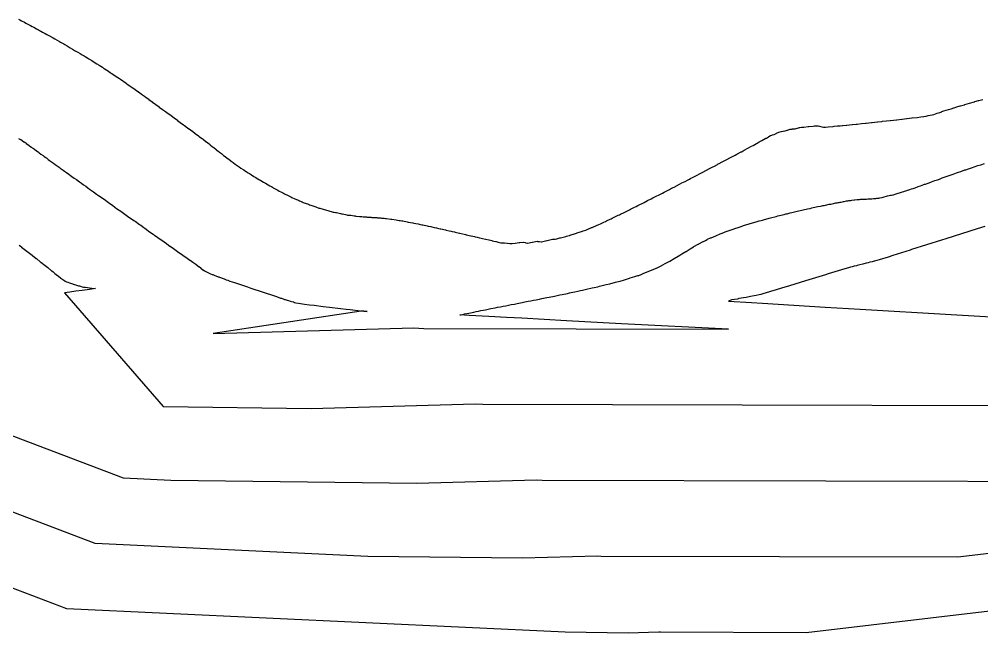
# Model space of a CAD drawing. Header units: metres. Extents: x 483462 to 484492, y 8428718 to 8429266.
# Drawn here: x 484087.54 to 484121.14, y 8428818.54 to 8428839.95 of the extents above; entities that cross this region are included whole.
import ezdxf

# ---------------------------------------------------------------- set-up
doc = ezdxf.new("R2010")
doc.units = ezdxf.units.M
doc.layers.add('C-TOPO-MAJR', color=9, linetype='Continuous')
doc.layers.add('C-TOPO-MINR', color=8, linetype='Continuous')

msp = doc.modelspace()

# ---------------------------------------------------------------- linework, layer by layer
at = {"layer": 'C-TOPO-MAJR', "color": 9, "linetype": 'Continuous', "lineweight": -3, "flags": 128}
for points, elevation in [([(484087.515, 8428839.954), (484087.562, 8428839.93), (484087.615, 8428839.902), (484087.717, 8428839.847), (484087.765, 8428839.822), (484087.934, 8428839.732), (484087.992, 8428839.701), (484088.044, 8428839.673), (484088.139, 8428839.622), (484088.203, 8428839.588), (484088.245, 8428839.565), (484088.287, 8428839.542), (484088.353, 8428839.506), (484088.442, 8428839.456), (484088.5, 8428839.424), (484088.568, 8428839.386), (484088.715, 8428839.305), (484088.777, 8428839.27), (484088.859, 8428839.224), (484088.936, 8428839.181), (484088.973, 8428839.16), (484089.051, 8428839.115), (484089.088, 8428839.094), (484089.124, 8428839.073), (484089.206, 8428839.024), (484089.242, 8428839.003), (484089.312, 8428838.962), (484089.399, 8428838.91), (484089.469, 8428838.869), (484089.581, 8428838.804), (484089.661, 8428838.757), (484089.738, 8428838.712), (484089.801, 8428838.675), (484089.832, 8428838.655), (484089.933, 8428838.593), (484089.963, 8428838.574), (484090.067, 8428838.509), (484090.12, 8428838.476), (484090.244, 8428838.4), (484090.325, 8428838.349), (484090.439, 8428838.278), (484090.483, 8428838.25), (484090.502, 8428838.237), (484090.595, 8428838.177), (484090.614, 8428838.164), (484090.709, 8428838.101), (484090.745, 8428838.077), (484090.868, 8428837.996), (484090.923, 8428837.96), (484091.038, 8428837.884), (484091.067, 8428837.865), (484091.157, 8428837.802), (484091.17, 8428837.793), (484091.182, 8428837.784), (484091.273, 8428837.72), (484091.296, 8428837.704), (484091.413, 8428837.623), (484091.448, 8428837.599), (484091.566, 8428837.517), (484091.584, 8428837.505), (484091.679, 8428837.435), (484091.687, 8428837.429), (484091.695, 8428837.424), (484091.792, 8428837.353), (484091.805, 8428837.343), (484091.915, 8428837.264), (484091.934, 8428837.251), (484092.055, 8428837.163), (484092.064, 8428837.157), (484092.179, 8428837.072), (484092.183, 8428837.069), (484092.187, 8428837.066), (484092.3, 8428836.982), (484092.305, 8428836.979), (484092.419, 8428836.895), (484092.425, 8428836.891), (484092.54, 8428836.806), (484092.542, 8428836.805), (484092.646, 8428836.73), (484092.691, 8428836.697), (484092.693, 8428836.696), (484092.835, 8428836.593), (484092.838, 8428836.591), (484092.945, 8428836.512), (484092.948, 8428836.51), (484092.95, 8428836.508), (484093.056, 8428836.43), (484093.063, 8428836.425), (484093.204, 8428836.321), (484093.221, 8428836.308), (484093.355, 8428836.21), (484093.368, 8428836.201), (484093.463, 8428836.133), (484093.469, 8428836.128), (484093.561, 8428836.061), (484093.568, 8428836.056), (484093.582, 8428836.045), (484093.681, 8428835.969), (484093.792, 8428835.882), (484093.822, 8428835.859), (484093.932, 8428835.778), (484093.952, 8428835.763), (484093.965, 8428835.753), (484094.063, 8428835.681), (484094.076, 8428835.671), (484094.164, 8428835.602), (484094.203, 8428835.572), (484094.285, 8428835.506), (484094.326, 8428835.474), (484094.408, 8428835.409), (484094.423, 8428835.398), (484094.497, 8428835.34), (484094.511, 8428835.329), (484094.525, 8428835.318), (484094.593, 8428835.265), (484094.607, 8428835.254), (484094.673, 8428835.202), (484094.723, 8428835.164), (484094.795, 8428835.108), (484094.849, 8428835.067), (484094.92, 8428835.013), (484094.937, 8428835.001), (484095, 8428834.954), (484095.018, 8428834.942), (484095.08, 8428834.897), (484095.143, 8428834.853), (484095.21, 8428834.805), (484095.278, 8428834.758), (484095.349, 8428834.708), (484095.372, 8428834.693), (484095.439, 8428834.651), (484095.462, 8428834.636), (484095.528, 8428834.595), (484095.572, 8428834.567), (484095.646, 8428834.521), (484095.727, 8428834.47), (484095.796, 8428834.428), (484095.844, 8428834.398), (484095.87, 8428834.382), (484095.928, 8428834.348), (484095.954, 8428834.333), (484096.01, 8428834.3), (484096.062, 8428834.27), (484096.132, 8428834.23), (484096.225, 8428834.177), (484096.284, 8428834.142), (484096.338, 8428834.111), (484096.38, 8428834.088), (484096.403, 8428834.075), (484096.427, 8428834.062), (484096.468, 8428834.039), (484096.562, 8428833.987), (484096.615, 8428833.959), (484096.664, 8428833.932), (484096.761, 8428833.879), (484096.796, 8428833.862), (484096.845, 8428833.839), (484096.88, 8428833.822), (484096.922, 8428833.801), (484097.014, 8428833.755), (484097.057, 8428833.734), (484097.153, 8428833.687), (484097.189, 8428833.673), (484097.218, 8428833.662), (484097.247, 8428833.65), (484097.283, 8428833.637), (484097.321, 8428833.62), (484097.415, 8428833.579), (484097.453, 8428833.563), (484097.552, 8428833.52), (484097.595, 8428833.507), (484097.634, 8428833.494), (484097.673, 8428833.482), (484097.715, 8428833.469), (484097.82, 8428833.43), (484097.856, 8428833.417), (484097.892, 8428833.404), (484097.998, 8428833.365), (484098.034, 8428833.356), (484098.072, 8428833.347), (484098.111, 8428833.338), (484098.148, 8428833.33), (484098.269, 8428833.292), (484098.305, 8428833.28), (484098.341, 8428833.269), (484098.463, 8428833.231), (484098.497, 8428833.226), (484098.536, 8428833.22), (484098.576, 8428833.214), (484098.61, 8428833.21), (484098.75, 8428833.176), (484098.788, 8428833.167), (484098.826, 8428833.158), (484098.969, 8428833.123), (484099.002, 8428833.12), (484099.044, 8428833.116), (484099.087, 8428833.112), (484099.118, 8428833.11), (484099.235, 8428833.094), (484099.265, 8428833.09), (484099.294, 8428833.086), (484099.413, 8428833.071), (484099.459, 8428833.067), (484099.493, 8428833.064), (484099.54, 8428833.06), (484099.572, 8428833.057), (484099.661, 8428833.052), (484099.688, 8428833.05), (484099.821, 8428833.042), (484099.847, 8428833.04), (484099.875, 8428833.039), (484100.019, 8428833.029), (484100.048, 8428833.027), (484100.149, 8428833.019), (484100.182, 8428833.016), (484100.235, 8428833.011), (484100.273, 8428833.007), (484100.325, 8428833.001), (484100.359, 8428832.996), (484100.511, 8428832.976), (484100.545, 8428832.971), (484100.701, 8428832.949), (484100.739, 8428832.944), (484100.8, 8428832.935), (484100.838, 8428832.929), (484100.898, 8428832.92), (484100.93, 8428832.914), (484101.086, 8428832.884), (484101.117, 8428832.877), (484101.28, 8428832.846), (484101.319, 8428832.838), (484101.389, 8428832.825), (484101.46, 8428832.811), (484101.499, 8428832.804), (484101.595, 8428832.783), (484101.625, 8428832.777), (484101.78, 8428832.743), (484101.81, 8428832.737), (484101.909, 8428832.715), (484101.947, 8428832.707), (484102.024, 8428832.691), (484102.102, 8428832.674), (484102.137, 8428832.666), (484102.236, 8428832.644), (484102.262, 8428832.638), (484102.419, 8428832.602), (484102.443, 8428832.596), (484102.543, 8428832.573), (484102.622, 8428832.555), (484102.654, 8428832.548), (484102.733, 8428832.53), (484102.761, 8428832.524), (484102.904, 8428832.49), (484102.925, 8428832.485), (484103.114, 8428832.441), (484103.131, 8428832.437), (484103.145, 8428832.433), (484103.306, 8428832.396), (484103.32, 8428832.392), (484103.432, 8428832.366), (484103.454, 8428832.361), (484103.529, 8428832.343), (484103.604, 8428832.326), (484103.622, 8428832.321), (484103.708, 8428832.303), (484103.716, 8428832.301), (484103.811, 8428832.28), (484103.819, 8428832.278), (484103.826, 8428832.276), (484103.934, 8428832.251), (484103.942, 8428832.249), (484104.034, 8428832.227), (484104.047, 8428832.224), (484104.109, 8428832.21), (484104.171, 8428832.195), (484104.183, 8428832.192), (484104.259, 8428832.174), (484104.264, 8428832.173), (484104.351, 8428832.154), (484104.356, 8428832.153), (484104.467, 8428832.147), (484104.473, 8428832.147), (484104.479, 8428832.146), (484104.573, 8428832.142), (484104.58, 8428832.141), (484104.662, 8428832.123), (484104.668, 8428832.121), (484104.746, 8428832.127), (484104.751, 8428832.127), (484104.85, 8428832.136), (484104.855, 8428832.136), (484104.996, 8428832.156), (484105.003, 8428832.158), (484105.012, 8428832.159), (484105.13, 8428832.175), (484105.137, 8428832.174), (484105.143, 8428832.172), (484105.213, 8428832.156), (484105.218, 8428832.155), (484105.273, 8428832.141), (484105.278, 8428832.14), (484105.441, 8428832.17), (484105.451, 8428832.172), (484105.462, 8428832.173), (484105.624, 8428832.203), (484105.63, 8428832.202), (484105.635, 8428832.201), (484105.689, 8428832.192), (484105.696, 8428832.192), (484105.765, 8428832.189), (484105.772, 8428832.189), (484105.957, 8428832.23), (484105.971, 8428832.233), (484106.154, 8428832.274), (484106.168, 8428832.277), (484106.177, 8428832.278), (484106.245, 8428832.282), (484106.252, 8428832.283), (484106.305, 8428832.292), (484106.312, 8428832.293), (484106.414, 8428832.321), (484106.421, 8428832.322), (484106.438, 8428832.326), (484106.624, 8428832.376), (484106.643, 8428832.381), (484106.743, 8428832.408), (484106.751, 8428832.41), (484106.801, 8428832.425), (484106.809, 8428832.428), (484106.872, 8428832.45), (484106.882, 8428832.453), (484106.893, 8428832.457), (484106.994, 8428832.49), (484107.016, 8428832.497), (484107.198, 8428832.556), (484107.224, 8428832.564), (484107.324, 8428832.597), (484107.339, 8428832.603), (484107.409, 8428832.634), (484107.424, 8428832.641), (484107.518, 8428832.681), (484107.542, 8428832.691), (484107.711, 8428832.762), (484107.748, 8428832.778), (484107.85, 8428832.821), (484107.883, 8428832.837), (484107.943, 8428832.866), (484108.003, 8428832.895), (484108.039, 8428832.913), (484108.166, 8428832.974), (484108.198, 8428832.99), (484108.236, 8428833.008), (484108.451, 8428833.111), (484108.493, 8428833.131), (484108.532, 8428833.151), (484108.662, 8428833.213), (484108.701, 8428833.233), (484108.772, 8428833.268), (484108.841, 8428833.303), (484108.884, 8428833.325), (484109.021, 8428833.394), (484109.073, 8428833.421), (484109.133, 8428833.451), (484109.352, 8428833.562), (484109.414, 8428833.593), (484109.472, 8428833.623), (484109.604, 8428833.689), (484109.662, 8428833.719), (484109.73, 8428833.753), (484109.793, 8428833.785), (484109.86, 8428833.819), (484109.926, 8428833.853), (484109.991, 8428833.886), (484110.057, 8428833.92), (484110.122, 8428833.953), (484110.244, 8428834.017), (484110.315, 8428834.053), (484110.399, 8428834.097), (484110.585, 8428834.193), (484110.676, 8428834.241), (484110.782, 8428834.296), (484110.867, 8428834.34), (484110.942, 8428834.378), (484110.991, 8428834.404), (484111.039, 8428834.429), (484111.113, 8428834.466), (484111.208, 8428834.516), (484111.286, 8428834.557), (484111.384, 8428834.609), (484111.529, 8428834.685), (484111.639, 8428834.743), (484111.731, 8428834.791), (484111.808, 8428834.832), (484111.913, 8428834.886), (484111.943, 8428834.902), (484111.974, 8428834.918), (484112.081, 8428834.973), (484112.144, 8428835.007), (484112.247, 8428835.061), (484112.346, 8428835.114), (484112.463, 8428835.175), (484112.539, 8428835.215), (484112.589, 8428835.242), (484112.66, 8428835.279), (484112.675, 8428835.287), (484112.747, 8428835.325), (484112.761, 8428835.332), (484112.776, 8428835.341), (484112.851, 8428835.384), (484112.866, 8428835.393), (484112.947, 8428835.44), (484112.98, 8428835.457), (484113.106, 8428835.523), (484113.16, 8428835.551), (484113.277, 8428835.613), (484113.305, 8428835.628), (484113.376, 8428835.673), (484113.386, 8428835.679), (484113.395, 8428835.685), (484113.46, 8428835.726), (484113.521, 8428835.756), (484113.543, 8428835.767), (484113.604, 8428835.798), (484113.625, 8428835.808), (484113.695, 8428835.85), (484113.709, 8428835.858), (484113.772, 8428835.895), (484113.819, 8428835.912), (484113.832, 8428835.916), (484113.88, 8428835.932), (484113.893, 8428835.937), (484113.969, 8428835.971), (484113.982, 8428835.977), (484114.055, 8428836.011), (484114.064, 8428836.013), (484114.143, 8428836.032), (484114.154, 8428836.034), (484114.203, 8428836.043), (484114.215, 8428836.045), (484114.268, 8428836.055), (484114.279, 8428836.057), (484114.354, 8428836.082), (484114.366, 8428836.086), (484114.451, 8428836.113), (484114.524, 8428836.123), (484114.539, 8428836.125), (484114.613, 8428836.133), (484114.627, 8428836.135), (484114.703, 8428836.153), (484114.712, 8428836.155), (484114.783, 8428836.171), (484114.791, 8428836.172), (484114.855, 8428836.182), (484114.918, 8428836.191), (484114.932, 8428836.192), (484115.084, 8428836.209), (484115.109, 8428836.211), (484115.255, 8428836.227), (484115.308, 8428836.231), (484115.321, 8428836.232), (484115.372, 8428836.235), (484115.378, 8428836.235), (484115.428, 8428836.23), (484115.475, 8428836.224), (484115.48, 8428836.224), (484115.557, 8428836.202), (484115.567, 8428836.2), (484115.614, 8428836.192), (484115.664, 8428836.185), (484115.682, 8428836.187), (484115.781, 8428836.197), (484115.958, 8428836.216), (484115.99, 8428836.219), (484116.102, 8428836.231), (484116.119, 8428836.233), (484116.199, 8428836.238), (484116.28, 8428836.244), (484116.288, 8428836.245), (484116.296, 8428836.246), (484116.421, 8428836.258), (484116.43, 8428836.259), (484116.615, 8428836.279), (484116.632, 8428836.28), (484116.761, 8428836.294), (484116.789, 8428836.296), (484116.94, 8428836.312), (484117.087, 8428836.327), (484117.103, 8428836.329), (484117.297, 8428836.351), (484117.305, 8428836.352), (484117.313, 8428836.353), (484117.507, 8428836.374), (484117.52, 8428836.376), (484117.657, 8428836.39), (484117.677, 8428836.392), (484117.812, 8428836.407), (484117.948, 8428836.421), (484117.959, 8428836.422), (484118.161, 8428836.446), (484118.167, 8428836.446), (484118.173, 8428836.447), (484118.358, 8428836.469), (484118.366, 8428836.47), (484118.533, 8428836.489), (484118.544, 8428836.49), (484118.701, 8428836.508), (484118.707, 8428836.509), (484118.71, 8428836.509), (484118.888, 8428836.53), (484118.891, 8428836.53), (484119.016, 8428836.546), (484119.021, 8428836.546), (484119.111, 8428836.559), (484119.116, 8428836.559), (484119.198, 8428836.572), (484119.202, 8428836.573), (484119.27, 8428836.592), (484119.338, 8428836.611), (484119.34, 8428836.611), (484119.407, 8428836.62), (484119.408, 8428836.62), (484119.472, 8428836.628), (484119.473, 8428836.629), (484119.531, 8428836.651), (484119.532, 8428836.651), (484119.581, 8428836.671), (484119.629, 8428836.686), (484119.63, 8428836.686), (484119.678, 8428836.704), (484119.678, 8428836.704), (484119.745, 8428836.728), (484119.749, 8428836.73), (484119.816, 8428836.753), (484119.816, 8428836.753), (484119.905, 8428836.781), (484119.906, 8428836.781), (484119.982, 8428836.804), (484119.983, 8428836.804), (484120.076, 8428836.833), (484120.078, 8428836.833), (484120.171, 8428836.862), (484120.176, 8428836.863), (484120.278, 8428836.894), (484120.393, 8428836.928), (484120.402, 8428836.931), (484120.542, 8428836.972), (484120.55, 8428836.974), (484120.712, 8428837.023), (484120.717, 8428837.024), (484120.885, 8428837.074), (484120.891, 8428837.076), (484120.898, 8428837.079), (484121.031, 8428837.117), (484121.045, 8428837.121), (484121.177, 8428837.159)], 1190), ([(484079.638, 8428823.015), (484089.185, 8428819.382), (484089.201, 8428819.383), (484089.201, 8428819.383), (484106.592, 8428818.567), (484108.798, 8428818.54), (484109.869, 8428818.571), (484109.921, 8428818.567), (484115.01, 8428818.554), (484134.652, 8428820.86)], 1200)]:
    msp.add_lwpolyline(points, dxfattribs=dict(at, elevation=elevation))
at = {"layer": 'C-TOPO-MINR', "color": 8, "linetype": 'Continuous', "lineweight": -3, "flags": 128}
for points, elevation in [([(484087.515, 8428835.795), (484087.58, 8428835.757), (484087.589, 8428835.752), (484087.635, 8428835.719), (484087.644, 8428835.713), (484087.697, 8428835.68), (484087.71, 8428835.671), (484087.763, 8428835.637), (484087.772, 8428835.631), (484087.783, 8428835.623), (484087.83, 8428835.588), (484087.882, 8428835.549), (484087.908, 8428835.53), (484087.965, 8428835.489), (484087.991, 8428835.47), (484088.029, 8428835.442), (484088.067, 8428835.415), (484088.08, 8428835.405), (484088.125, 8428835.373), (484088.142, 8428835.36), (484088.191, 8428835.325), (484088.231, 8428835.296), (484088.295, 8428835.249), (484088.366, 8428835.197), (484088.41, 8428835.165), (484088.467, 8428835.123), (484088.48, 8428835.113), (484088.494, 8428835.104), (484088.55, 8428835.063), (484088.598, 8428835.028), (484088.661, 8428834.982), (484088.732, 8428834.931), (484088.792, 8428834.888), (484088.897, 8428834.81), (484088.929, 8428834.786), (484088.962, 8428834.762), (484089.065, 8428834.686), (484089.119, 8428834.648), (484089.182, 8428834.603), (484089.263, 8428834.546), (484089.324, 8428834.503), (484089.376, 8428834.467), (484089.458, 8428834.409), (484089.531, 8428834.359), (484089.641, 8428834.282), (484089.713, 8428834.23), (484089.783, 8428834.179), (484089.859, 8428834.125), (484089.933, 8428834.07), (484089.994, 8428834.026), (484090.056, 8428833.98), (484090.129, 8428833.927), (484090.237, 8428833.851), (484090.303, 8428833.804), (484090.364, 8428833.762), (484090.542, 8428833.638), (484090.602, 8428833.596), (484090.732, 8428833.505), (484090.792, 8428833.461), (484090.878, 8428833.397), (484090.937, 8428833.354), (484091.025, 8428833.289), (484091.079, 8428833.25), (484091.225, 8428833.148), (484091.271, 8428833.115), (484091.313, 8428833.086), (484091.54, 8428832.929), (484091.579, 8428832.901), (484091.74, 8428832.788), (484091.778, 8428832.761), (484091.883, 8428832.684), (484091.917, 8428832.659), (484092.024, 8428832.581), (484092.052, 8428832.56), (484092.214, 8428832.447), (484092.235, 8428832.432), (484092.255, 8428832.419), (484092.495, 8428832.252), (484092.51, 8428832.241), (484092.675, 8428832.127), (484092.688, 8428832.117), (484092.797, 8428832.039), (484092.807, 8428832.031), (484092.917, 8428831.951), (484092.923, 8428831.947), (484093.061, 8428831.85), (484093.066, 8428831.847), (484093.244, 8428831.723), (484093.263, 8428831.71), (484093.392, 8428831.621), (484093.395, 8428831.618), (484093.497, 8428831.547), (484093.502, 8428831.543), (484093.595, 8428831.478), (484093.601, 8428831.474), (484093.696, 8428831.407), (484093.701, 8428831.403), (484093.775, 8428831.35), (484093.823, 8428831.312), (484093.829, 8428831.308), (484093.872, 8428831.274), (484093.877, 8428831.27), (484093.881, 8428831.267), (484093.948, 8428831.212), (484093.961, 8428831.208), (484094.004, 8428831.178), (484094.047, 8428831.15), (484094.121, 8428831.111), (484094.148, 8428831.101), (484094.216, 8428831.071), (484094.274, 8428831.048), (484094.295, 8428831.04), (484094.342, 8428831.021), (484094.487, 8428830.966), (484094.506, 8428830.959), (484094.525, 8428830.952), (484094.691, 8428830.889), (484094.766, 8428830.861), (484094.814, 8428830.844), (484094.89, 8428830.816), (484095.048, 8428830.763), (484095.155, 8428830.728), (484095.5, 8428830.613), (484095.625, 8428830.571), (484096.019, 8428830.44), (484096.093, 8428830.415), (484096.412, 8428830.309), (484096.453, 8428830.295), (484096.487, 8428830.283), (484096.632, 8428830.235), (484096.662, 8428830.224), (484096.689, 8428830.215), (484096.777, 8428830.185), (484096.799, 8428830.177), (484096.821, 8428830.17), (484096.893, 8428830.144), (484096.934, 8428830.137), (484096.993, 8428830.116), (484097.046, 8428830.098), (484097.111, 8428830.087), (484097.152, 8428830.072), (484097.194, 8428830.059), (484097.281, 8428830.042), (484097.362, 8428830.032), (484097.499, 8428830.01), (484097.666, 8428829.99), (484097.829, 8428829.97), (484098.152, 8428829.932), (484098.364, 8428829.907), (484098.748, 8428829.863), (484098.954, 8428829.839), (484099.096, 8428829.822), (484099.45, 8428829.781), (484099.685, 8428829.754), (484099.631, 8428829.758), (484099.57, 8428829.762), (484099.529, 8428829.765), (484099.501, 8428829.767), (484099.479, 8428829.768), (484094.305, 8428828.987), (484101.315, 8428829.188), (484101.662, 8428829.163), (484112.305, 8428829.136), (484108.565, 8428829.317), (484106.645, 8428829.426), (484105.08, 8428829.516), (484104.544, 8428829.545), (484103.936, 8428829.578), (484103.241, 8428829.615), (484102.919, 8428829.632), (484102.968, 8428829.642), (484103.025, 8428829.654), (484103.088, 8428829.667), (484103.159, 8428829.681), (484103.233, 8428829.696), (484103.295, 8428829.709), (484103.406, 8428829.732), (484103.491, 8428829.75), (484103.573, 8428829.767), (484103.652, 8428829.783), (484103.739, 8428829.801), (484103.819, 8428829.816), (484103.905, 8428829.833), (484104.003, 8428829.853), (484104.148, 8428829.881), (484104.24, 8428829.899), (484104.344, 8428829.92), (484104.438, 8428829.938), (484104.526, 8428829.956), (484104.615, 8428829.973), (484104.708, 8428829.992), (484104.826, 8428830.014), (484104.92, 8428830.033), (484105.095, 8428830.067), (484105.19, 8428830.085), (484105.31, 8428830.109), (484105.403, 8428830.128), (484105.495, 8428830.146), (484105.589, 8428830.166), (484105.696, 8428830.187), (484105.784, 8428830.204), (484105.956, 8428830.238), (484106.044, 8428830.256), (484106.225, 8428830.292), (484106.411, 8428830.33), (484106.495, 8428830.348), (484106.676, 8428830.385), (484106.753, 8428830.401), (484106.865, 8428830.425), (484106.939, 8428830.441), (484107.035, 8428830.462), (484107.132, 8428830.484), (484107.202, 8428830.499), (484107.338, 8428830.53), (484107.545, 8428830.576), (484107.608, 8428830.59), (484107.74, 8428830.62), (484107.798, 8428830.634), (484107.887, 8428830.656), (484107.977, 8428830.679), (484108.031, 8428830.692), (484108.156, 8428830.724), (484108.352, 8428830.774), (484108.399, 8428830.785), (484108.518, 8428830.816), (484108.558, 8428830.827), (484108.633, 8428830.85), (484108.708, 8428830.873), (484108.742, 8428830.883), (484108.843, 8428830.914), (484108.873, 8428830.923), (484109.035, 8428830.973), (484109.14, 8428831.006), (484109.168, 8428831.015), (484109.246, 8428831.046), (484109.324, 8428831.079), (484109.35, 8428831.089), (484109.439, 8428831.123), (484109.462, 8428831.133), (484109.613, 8428831.193), (484109.756, 8428831.254), (484109.773, 8428831.262), (484109.787, 8428831.269), (484109.975, 8428831.364), (484109.986, 8428831.37), (484110.109, 8428831.436), (484110.177, 8428831.471), (484110.185, 8428831.475), (484110.252, 8428831.511), (484110.258, 8428831.514), (484110.4, 8428831.6), (484110.403, 8428831.602), (484110.545, 8428831.688), (484110.546, 8428831.689), (484110.604, 8428831.723), (484110.607, 8428831.725), (484110.668, 8428831.762), (484110.669, 8428831.763), (484110.813, 8428831.85), (484110.815, 8428831.852), (484110.817, 8428831.853), (484110.959, 8428831.939), (484110.964, 8428831.942), (484111.022, 8428831.978), (484111.08, 8428832.013), (484111.088, 8428832.018), (484111.243, 8428832.101), (484111.252, 8428832.105), (484111.26, 8428832.11), (484111.417, 8428832.193), (484111.429, 8428832.2), (484111.492, 8428832.234), (484111.554, 8428832.267), (484111.571, 8428832.275), (484111.672, 8428832.319), (484111.69, 8428832.327), (484111.859, 8428832.398), (484111.878, 8428832.406), (484111.983, 8428832.45), (484112.008, 8428832.461), (484112.082, 8428832.493), (484112.156, 8428832.524), (484112.185, 8428832.536), (484112.293, 8428832.573), (484112.32, 8428832.583), (484112.495, 8428832.641), (484112.524, 8428832.65), (484112.633, 8428832.686), (484112.709, 8428832.713), (484112.746, 8428832.726), (484112.823, 8428832.752), (484112.864, 8428832.766), (484112.986, 8428832.802), (484113.026, 8428832.814), (484113.22, 8428832.869), (484113.262, 8428832.881), (484113.377, 8428832.913), (484113.445, 8428832.933), (484113.488, 8428832.946), (484113.556, 8428832.966), (484113.6, 8428832.979), (484113.721, 8428833.01), (484113.773, 8428833.023), (484113.969, 8428833.074), (484114.021, 8428833.087), (484114.135, 8428833.116), (484114.181, 8428833.128), (484114.24, 8428833.142), (484114.299, 8428833.157), (484114.346, 8428833.168), (484114.457, 8428833.195), (484114.516, 8428833.209), (484114.7, 8428833.253), (484114.756, 8428833.266), (484114.861, 8428833.29), (484114.907, 8428833.3), (484114.958, 8428833.311), (484115.009, 8428833.322), (484115.056, 8428833.332), (484115.15, 8428833.353), (484115.209, 8428833.366), (484115.367, 8428833.401), (484115.422, 8428833.413), (484115.511, 8428833.433), (484115.557, 8428833.441), (484115.6, 8428833.449), (484115.645, 8428833.458), (484115.688, 8428833.466), (484115.821, 8428833.494), (484115.872, 8428833.504), (484115.918, 8428833.514), (484116.046, 8428833.541), (484116.091, 8428833.549), (484116.127, 8428833.555), (484116.165, 8428833.562), (484116.201, 8428833.568), (484116.232, 8428833.575), (484116.313, 8428833.59), (484116.345, 8428833.596), (484116.425, 8428833.612), (484116.466, 8428833.618), (484116.5, 8428833.623), (484116.541, 8428833.628), (484116.575, 8428833.633), (484116.607, 8428833.638), (484116.684, 8428833.648), (484116.716, 8428833.652), (484116.791, 8428833.662), (484116.826, 8428833.664), (484116.88, 8428833.668), (484116.912, 8428833.67), (484116.938, 8428833.671), (484116.998, 8428833.674), (484117.023, 8428833.676), (484117.083, 8428833.679), (484117.114, 8428833.68), (484117.163, 8428833.682), (484117.194, 8428833.684), (484117.253, 8428833.688), (484117.279, 8428833.689), (484117.305, 8428833.691), (484117.364, 8428833.695), (484117.397, 8428833.698), (484117.449, 8428833.703), (484117.485, 8428833.706), (484117.546, 8428833.715), (484117.579, 8428833.72), (484117.665, 8428833.736), (484117.698, 8428833.742), (484117.732, 8428833.751), (484117.817, 8428833.775), (484117.852, 8428833.785), (484117.914, 8428833.804), (484117.956, 8428833.811), (484117.988, 8428833.816), (484118.036, 8428833.825), (484118.067, 8428833.831), (484118.118, 8428833.848), (484118.221, 8428833.882), (484118.272, 8428833.9), (484118.372, 8428833.934), (484118.419, 8428833.947), (484118.447, 8428833.954), (484118.494, 8428833.966), (484118.523, 8428833.974), (484118.552, 8428833.984), (484118.601, 8428833.999), (484118.632, 8428834.009), (484118.695, 8428834.032), (484118.747, 8428834.049), (484118.815, 8428834.073), (484118.925, 8428834.112), (484118.999, 8428834.139), (484119.061, 8428834.161), (484119.119, 8428834.182), (484119.149, 8428834.193), (484119.179, 8428834.203), (484119.238, 8428834.225), (484119.306, 8428834.249), (484119.392, 8428834.279), (484119.508, 8428834.321), (484119.601, 8428834.354), (484119.666, 8428834.377), (484119.736, 8428834.403), (484119.766, 8428834.414), (484119.796, 8428834.425), (484119.867, 8428834.452), (484119.934, 8428834.475), (484120.036, 8428834.51), (484120.151, 8428834.55), (484120.262, 8428834.589), (484120.327, 8428834.611), (484120.411, 8428834.641), (484120.441, 8428834.652), (484120.526, 8428834.683), (484120.556, 8428834.693), (484120.588, 8428834.704), (484120.681, 8428834.735), (484120.714, 8428834.746), (484120.818, 8428834.781), (484120.881, 8428834.801), (484121.01, 8428834.844), (484121.113, 8428834.878), (484121.238, 8428834.919)], 1192), ([(484121.25, 8428832.725), (484120.988, 8428832.642), (484119.887, 8428832.292), (484119.737, 8428832.244), (484118.695, 8428831.912), (484118.649, 8428831.898), (484118.039, 8428831.703), (484117.878, 8428831.652), (484117.875, 8428831.651), (484117.874, 8428831.651), (484117.873, 8428831.651), (484117.872, 8428831.651), (484117.871, 8428831.65), (484117.87, 8428831.65), (484117.566, 8428831.554), (484117.564, 8428831.554), (484117.56, 8428831.553), (484117.475, 8428831.531), (484117.395, 8428831.511), (484117.391, 8428831.51), (484117.316, 8428831.491), (484117.314, 8428831.49), (484117.244, 8428831.473), (484117.242, 8428831.472), (484117.239, 8428831.471), (484117.175, 8428831.455), (484117.173, 8428831.455), (484117.11, 8428831.439), (484117.105, 8428831.437), (484116.994, 8428831.409), (484116.99, 8428831.408), (484116.886, 8428831.382), (484116.881, 8428831.381), (484116.835, 8428831.369), (484116.79, 8428831.358), (484116.775, 8428831.353), (484116.692, 8428831.332), (484116.618, 8428831.313), (484116.558, 8428831.298), (484116.488, 8428831.28), (484116.442, 8428831.266), (484116.243, 8428831.205), (484115.779, 8428831.063), (484115.69, 8428831.036), (484115.11, 8428830.858), (484114.991, 8428830.822), (484114.435, 8428830.651), (484114.32, 8428830.616), (484114.265, 8428830.6), (484113.843, 8428830.471), (484113.807, 8428830.46), (484113.769, 8428830.45), (484113.584, 8428830.394), (484113.537, 8428830.383), (484113.428, 8428830.352), (484113.371, 8428830.34), (484113.262, 8428830.311), (484113.194, 8428830.302), (484113.064, 8428830.273), (484112.916, 8428830.243), (484112.827, 8428830.229), (484112.657, 8428830.205), (484112.613, 8428830.188), (484112.402, 8428830.157), (484112.304, 8428830.118), (484113.105, 8428830.066), (484113.492, 8428830.041), (484115.681, 8428829.91), (484116.897, 8428829.837), (484120.077, 8428829.65), (484122.279, 8428829.52)], 1194), ([(484087.536, 8428832.067), (484087.575, 8428832.037), (484087.614, 8428832.006), (484087.62, 8428832.002), (484087.752, 8428831.898), (484087.755, 8428831.895), (484087.759, 8428831.892), (484087.894, 8428831.785), (484087.895, 8428831.784), (484087.94, 8428831.75), (484087.985, 8428831.716), (484087.985, 8428831.716), (484088.001, 8428831.703), (484088.13, 8428831.6), (484088.133, 8428831.598), (484088.279, 8428831.481), (484088.285, 8428831.476), (484088.339, 8428831.435), (484088.391, 8428831.395), (484088.399, 8428831.388), (484088.529, 8428831.284), (484088.54, 8428831.276), (484088.663, 8428831.176), (484088.675, 8428831.167), (484088.718, 8428831.133), (484088.76, 8428831.099), (484088.777, 8428831.084), (484088.872, 8428831.008), (484088.893, 8428830.993), (484088.984, 8428830.92), (484089.019, 8428830.892), (484089.051, 8428830.865), (484089.081, 8428830.853), (484089.136, 8428830.809), (484089.189, 8428830.79), (484089.229, 8428830.778), (484089.292, 8428830.756), (484089.399, 8428830.719), (484089.42, 8428830.713), (484089.431, 8428830.711), (484089.608, 8428830.649), (484089.643, 8428830.645), (484089.738, 8428830.613), (484089.783, 8428830.607), (484089.837, 8428830.598), (484089.918, 8428830.588), (484090.075, 8428830.57), (484090.194, 8428830.556), (484089.985, 8428830.526), (484089.736, 8428830.49), (484089.509, 8428830.458), (484089.302, 8428830.428), (484089.111, 8428830.401), (484092.562, 8428826.433), (484092.573, 8428826.433), (484097.732, 8428826.369), (484103.454, 8428826.534), (484103.727, 8428826.514), (484130.905, 8428826.445)], 1194), ([(484085.239, 8428826.195), (484091.16, 8428823.942), (484091.179, 8428823.944), (484091.179, 8428823.944), (484092.831, 8428823.866), (484101.42, 8428823.759), (484105.592, 8428823.879), (484105.791, 8428823.865), (484125.607, 8428823.815)], 1196), ([(484079.68, 8428825.655), (484090.173, 8428821.662), (484090.19, 8428821.663), (484090.19, 8428821.664), (484099.711, 8428821.217), (484105.109, 8428821.15), (484107.731, 8428821.225), (484107.856, 8428821.216), (484120.308, 8428821.185), (484134.579, 8428822.86)], 1198)]:
    msp.add_lwpolyline(points, dxfattribs=dict(at, elevation=elevation))

doc.saveas('drawing.dxf')
